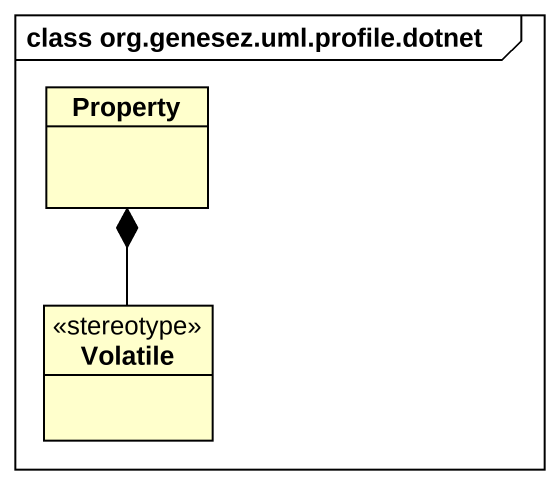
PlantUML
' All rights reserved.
@startuml
mainframe class org.genesez.uml.profile.dotnet
hide circle
hide empty members
class Property
class Volatile <<stereotype>>
Volatile -up-* Property
@enduml
